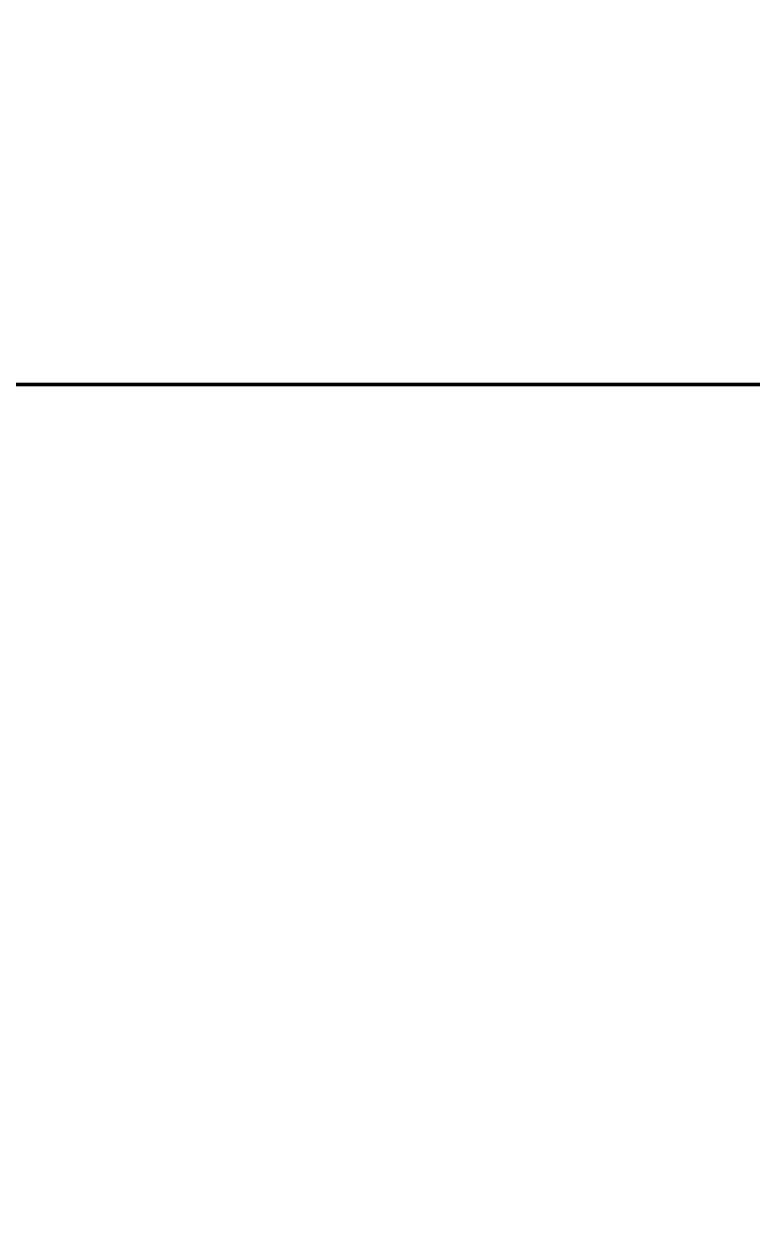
# Model space of a CAD drawing. Header units: millimetres. Extents: x 0 to 594, y 0 to 420.
# Drawn here: x 113.16 to 115.567, y 70.839 to 74.847 of the extents above; entities that cross this region are included whole.
import ezdxf

# ---------------------------------------------------------------- set-up
doc = ezdxf.new("R2010")
doc.units = ezdxf.units.MM
doc.layers.add('01-VISIBLE', color=7, linetype='CONTINUOUS', lineweight=50)
doc.layers.add('04-COTA', color=3, linetype='CONTINUOUS', lineweight=25)
doc.styles.add('ISO3098', font='isocpeur.ttf')
doc.dimstyles.new('FLAMA-ISO', dxfattribs={"dimtxt": 3.5, "dimasz": 3, "dimexe": 2, "dimexo": 1, "dimgap": 1, "dimtad": 1, "dimdec": 1, "dimtxsty": 'ISO3098', "dimcen": 2.5, "dimclrd": 3, "dimclre": 3, "dimclrt": 3, "dimazin": 3, "dimtfac": 1, "dimtmove": 0, "dimatfit": 3, "dimlwd": 25, "dimlwe": 25})

msp = doc.modelspace()

# ---------------------------------------------------------------- linework, layer by layer
at = {"layer": '01-VISIBLE'}
msp.add_lwpolyline([(115.6426, 73.6547), (115.4921, 73.6547), (115.3416, 73.6547), (115.1911, 73.6547), (115.0406, 73.6547), (114.8901, 73.6547), (114.7396, 73.6547), (114.5891, 73.6547), (114.4386, 73.6547), (114.2881, 73.6547), (114.1376, 73.6547), (113.9871, 73.6547), (113.8366, 73.6547), (113.6861, 73.6547), (113.5356, 73.6547), (113.3851, 73.6547), (113.2347, 73.6547), (113.0842, 73.6547)], dxfattribs=at)

# ---------------------------------------------------------------- dimensions: what is measured, and where the dimension line sits
at = {"layer": '04-COTA'}
msp.add_linear_dim(base=(142, 34.6547), p1=(120, 34.6547), p2=(93, 379.3453), angle=90, dimstyle='FLAMA-ISO', override={"dimlfac": 2}, dxfattribs=at).render()

doc.saveas('drawing.dxf')
